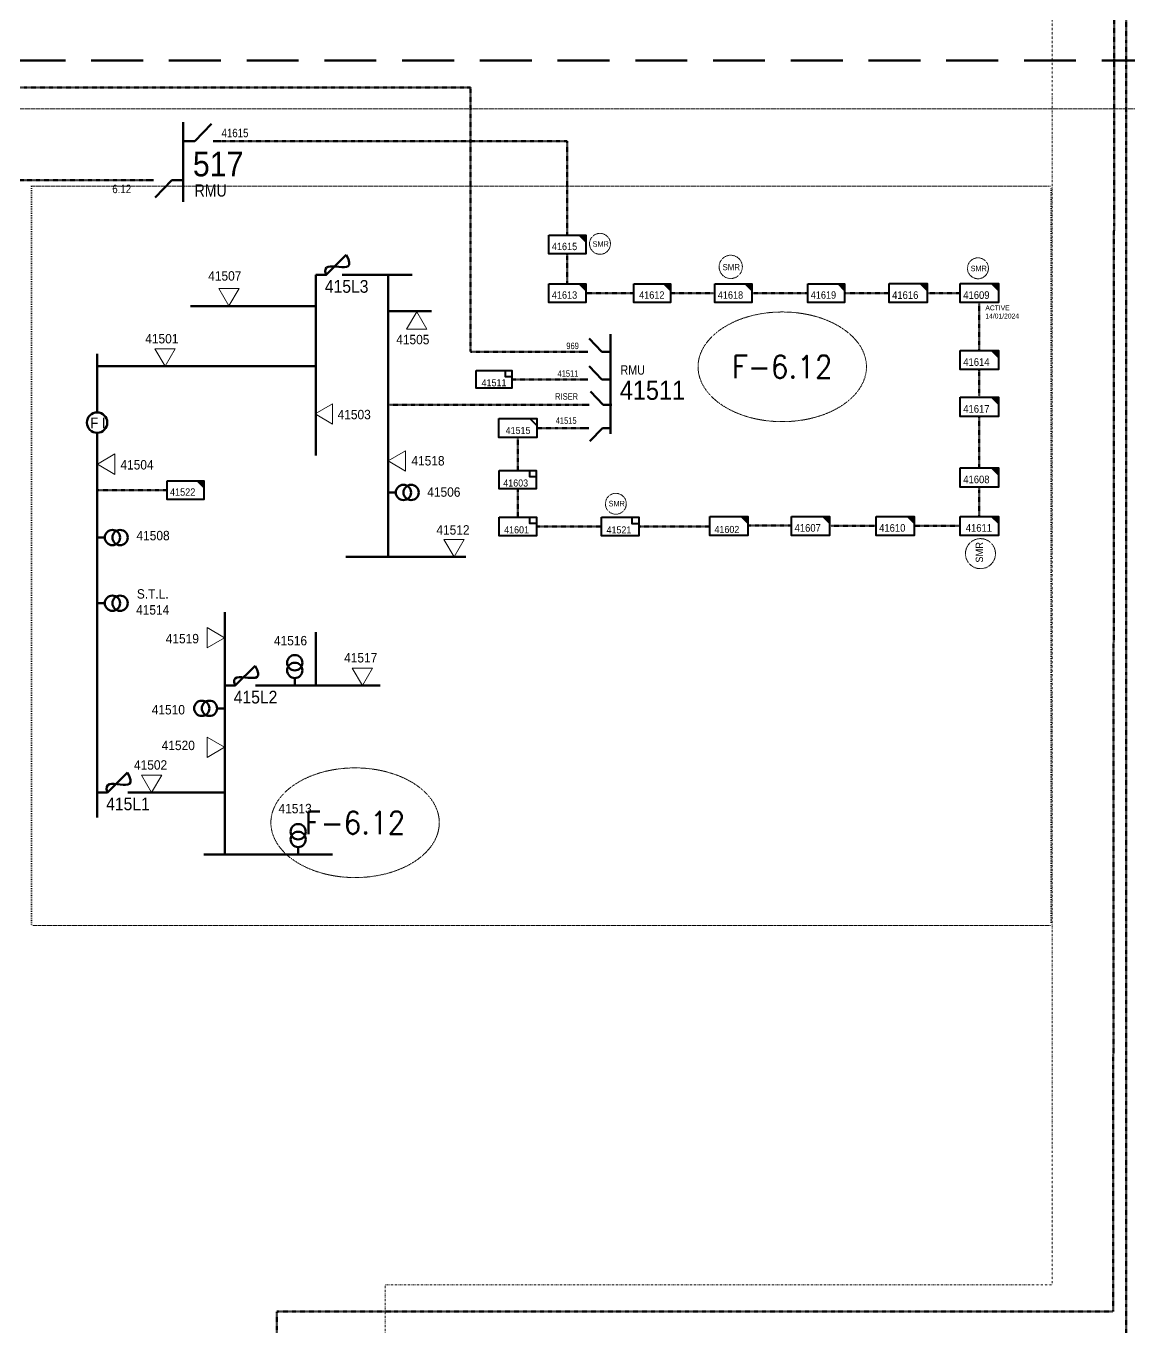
# Model space of a CAD drawing. Header units: metres. Extents: x 65984 to 144644, y -19036 to 23726.
# Drawn here: x 124694 to 125126, y 20885 to 21395 of the extents above; entities that cross this region are included whole.
import ezdxf
from ezdxf.enums import TextEntityAlignment as Align

# ---------------------------------------------------------------- set-up
doc = ezdxf.new("R2010")
doc.units = ezdxf.units.M
doc.header["$MEASUREMENT"] = 0
for name, pattern in [('DGN Style 1', [0.6, 0, -0.6]), ('DGN Style 3', [0.013877, 0, -0.013877]), ('DGN Style 4', [1.6, 0.8, -0.4, 0, -0.4]), ('HIDDEN2', [2381.25, 1587.5, -793.75])]:
    doc.linetypes.add(name, pattern=pattern)
doc.layers.get('0').update_dxf_attribs({"color": 95, "lineweight": 40})
for name, color, linetype, lineweight in [('d_eos', 111, 'Continuous', 40), ('d_eos no', 121, 'Continuous', 40), ('d_fco', 5, 'Continuous', 40), ('d_fco text', 95, 'Continuous', 40), ('d_grid line', 7, 'DGN Style 1', 0), ('d_oh branch', 94, 'Continuous', 40), ('d_switch', 95, 'Continuous', 40), ('d_tf', 1, 'Continuous', 40), ('d_tf no', 6, 'Continuous', 40), ('d_tf_200', 1, 'Continuous', 40), ('d_ug cable', 95, 'Continuous', 40), ('d_ug main line', 95, 'Continuous', 40), ('d_unit sub', 7, 'Continuous', 40), ('EARTH FAULT INDICATOR', 95, 'Continuous', 40), ('fedr no', 95, 'Continuous', 40), ('Level 37', 7, 'Continuous', 0)]:
    doc.layers.add(name, color=color, linetype=linetype, lineweight=lineweight)
doc.styles.add('NASKHF', font='naskhf.shx', dxfattribs={"height": 8})
doc.styles.add('Style-Andalus', font='andlso.ttf')
doc.styles.add('Style-Arial', font='arial.ttf')
doc.styles.add('Style-ENGINEERING', font='ENGINEERING.shx')
doc.styles.add('Style-msdefault', font='msdefault.shx')
doc.styles.add('Style-STANDARD', font='STANDARD.shx')

# ---------------------------------------------------------------- blocks, each defined once
blk = doc.blocks.new('TFU_9')
at = {"layer": 'd_tf_200', "color": 1, "linetype": 'Continuous', "lineweight": 53}
blk.add_line((0, 10), (0, 0), dxfattribs=at)
for centre in [(0, 30), (0, 20)]:
    blk.add_circle(centre, 10, dxfattribs=at)
blk = doc.blocks.new('*U907')
at = {"layer": 'EARTH FAULT INDICATOR', "color": 1, "linetype": 'Continuous', "lineweight": 100}
blk.add_circle((0.02, 0.13), 4, dxfattribs=at)
at = {"layer": 'EARTH FAULT INDICATOR', "color": 1, "lineweight": 140, "style": 'Style-Andalus', "width": 0.9}
blk.add_text('F I', height=4.234, dxfattribs=at).set_placement((-2.61, 2.11), align=Align.TOP_LEFT)
blk = doc.blocks.new('TF_8')
at = {"color": 0, "linetype": 'ByBlock', "lineweight": -2}
blk.add_line((6.3, 4.95), (9.9, 1.35), dxfattribs=at)
blk.add_3dface([(-10.1, 4.95), (9.9, 4.95), (9.9, -5.05), (-10.1, -5.05)], dxfattribs=at)
blk = doc.blocks.new('exist.us-1000kva')
at = {"color": 0, "linetype": 'ByBlock', "lineweight": -2, "flags": 128}
blk.add_lwpolyline([(40, 12.9), (32.8, 20), (40, 20)], close=True, dxfattribs=at)
at = {"color": 0, "linetype": 'ByBlock', "lineweight": -2, "extrusion": (0, 0, -1)}
blk.add_solid([(-40, 12.9), (-32.8, 20), (-40, 20)], dxfattribs=at)
at = {"color": 0, "linetype": 'ByBlock', "lineweight": -2, "xscale": 2, "yscale": 2}
blk.add_blockref('TF_8', (20.2, 10.1), dxfattribs=at)
blk = doc.blocks.new('TF3')
at = {"color": 0, "linetype": 'ByBlock', "lineweight": -2}
for p, q in [((11.3, 9), (18.3, 9)), ((18.3, 9), (18.3, 2))]:
    blk.add_line(p, q, dxfattribs=at)
at = {"color": 0, "linetype": 'ByBlock', "lineweight": -2, "flags": 128}
blk.add_lwpolyline([(18.3, 2), (11.3, 2), (11.3, 9)], dxfattribs=at)
at = {"color": 0, "linetype": 'ByBlock', "lineweight": -2}
blk.add_3dface([(-21.7, 9), (18.3, 9), (18.3, -11), (-21.7, -11)], dxfattribs=at)
blk = doc.blocks.new('FUSE01')
at = {"color": 0, "linetype": 'ByBlock', "lineweight": -2}
blk.add_line((0, -17.15), (0, -22.55), dxfattribs=at)
at = {"color": 0, "linetype": 'ByBlock', "lineweight": -2, "flags": 128}
blk.add_lwpolyline([(0, 0.05), (0, -5.75), (-11.2, -16.95)], dxfattribs=at)
at = {"color": 0, "linetype": 'ByBlock', "lineweight": -2}
blk.add_open_spline([(-11.2, -16.95), (3.4, -25.35), (-11.6, -1.35), (0, -5.75)], degree=3, dxfattribs=at)
blk = doc.blocks.new('TRA1_459')
at = {"layer": 'd_tf', "color": 1, "linetype": 'Continuous', "lineweight": 0, "ltscale": 0.000361655, "extrusion": (0, 0, -1), "flags": 128}
blk.add_lwpolyline([(-10, -17), (0, 0), (10, -17)], close=True, dxfattribs=at)
blk = doc.blocks.new('TRA1_458')
at = {"layer": 'd_tf', "color": 1, "linetype": 'Continuous', "lineweight": 0, "ltscale": 0.000361655, "xscale": 1.000046566207836, "yscale": 1.000046566207836, "zscale": 1.000046566207836, "rotation": 180}
blk.add_blockref('TRA1_459', (0, 0), dxfattribs=at)
blk = doc.blocks.new('TRA1_469')
at = {"layer": 'd_tf', "color": 1, "linetype": 'Continuous', "lineweight": 0, "ltscale": 0.000361655, "flags": 128}
blk.add_lwpolyline([(10.1, -17.1), (0.1, -0.1), (-9.9, -17.1)], close=True, dxfattribs=at)
blk = doc.blocks.new('TRA1_468')
at = {"layer": 'd_tf', "color": 1, "linetype": 'Continuous', "lineweight": 0, "ltscale": 0.000361655, "xscale": 1.000046566207836, "yscale": 1.000046566207836, "zscale": 1.000046566207836, "rotation": 180}
blk.add_blockref('TRA1_469', (0, 0), dxfattribs=at)

msp = doc.modelspace()

# ---------------------------------------------------------------- linework, layer by layer
at = {"layer": 'd_eos', "color": 7, "linetype": 'Continuous', "lineweight": 211, "ltscale": 0.456631}
for p, q in [((124755.34, 21357.76), (124755.35, 21326.51)), ((124759.84, 21350.27), (124766.41, 21357.04)), ((124755.35, 21350.27), (124759.84, 21350.27)), ((124767.04, 21350.27), (124769.77, 21350.27)), ((124743.66, 21334.94), (124740.92, 21334.94)), ((124750.85, 21334.94), (124744.28, 21328.17)), ((124755.35, 21334.94), (124750.85, 21334.94))]:
    msp.add_line(p, q, dxfattribs=at)
at = {"layer": 'd_eos', "color": 1, "linetype": 'Continuous', "lineweight": 211, "ltscale": 0.520478}
for p, q in [((124919.54, 21267.7), (124914.55, 21272.83)), ((124922.94, 21235.45), (124922.94, 21274.53)), ((124914.08, 21267.7), (124912.01, 21267.7)), ((124922.94, 21267.7), (124919.54, 21267.7)), ((124919.54, 21256.84), (124914.55, 21261.97)), ((124914.08, 21256.84), (124912.01, 21256.84)), ((124922.94, 21256.84), (124919.54, 21256.84)), ((124920.03, 21246.92), (124915.05, 21252.05)), ((124914.58, 21246.92), (124912.5, 21246.92)), ((124923.44, 21246.92), (124920.03, 21246.92)), ((124914.35, 21237.69), (124912.28, 21237.69)), ((124919.81, 21237.69), (124914.82, 21232.56)), ((124923.21, 21237.69), (124919.81, 21237.69))]:
    msp.add_line(p, q, dxfattribs=at)
at = {"layer": 'd_grid line', "color": 7, "linetype": 'DGN Style 1', "lineweight": 0, "flags": 128}
for points in [[(124328.35, 21362.97), (124328.35, 21962.97), (125318.3, 21962.97), (125318.3, 21362.97)], [(124695.78, 21332.67), (125095.78, 21332.67), (125095.78, 21042.67), (124695.78, 21042.67)]]:
    msp.add_lwpolyline(points, close=True, dxfattribs=at)
at = {"layer": 'd_oh branch', "color": 1, "linetype": 'Continuous', "lineweight": 100}
for p, q in [((124807.34, 21297.8), (124807.34, 21226.97)), ((124817.67, 21297.8), (124845.08, 21297.8)), ((124835.7, 21297.8), (124835.7, 21187.24)), ((124758.19, 21285.58), (124807.34, 21285.58)), ((124835.7, 21283.57), (124852.72, 21283.57)), ((124721.56, 21266.9), (124721.56, 21243.91)), ((124721.56, 21261.99), (124807.34, 21261.99)), ((124721.56, 21235.91), (124721.56, 21085.09)), ((124819.14, 21187.24), (124866.13, 21187.24)), ((124771.6, 21070.5), (124771.6, 21165.53)), ((124807.39, 21136.76), (124807.39, 21157.74)), ((124783.7, 21136.76), (124832.56, 21136.76)), ((124735.14, 21094.88), (124771.6, 21094.88)), ((124763.44, 21070.5), (124813.9, 21070.5))]:
    msp.add_line(p, q, dxfattribs=at)
at = {"layer": 'd_ug cable', "color": 1, "linetype": 'DGN Style 3', "lineweight": 100}
for p, q in [((124905.97, 21294.29), (124905.97, 21306.09)), ((124913.19, 21290.67), (124932.03, 21290.67)), ((124978.29, 21290.67), (125000.3, 21290.67)), ((125014.74, 21290.67), (125032.17, 21290.67)), ((125060.08, 21290.67), (125047.11, 21290.67)), ((125067.55, 21286.93), (125067.55, 21268.17)), ((125067.55, 21249.81), (125067.55, 21260.67)), ((125067.55, 21222.14), (125067.55, 21242.32)), ((124886.54, 21233.99), (124886.54, 21221.13)), ((124721.56, 21213.43), (124748.98, 21213.43)), ((124886.54, 21213.89), (124886.54, 21202.86)), ((125067.55, 21203.14), (125067.55, 21214.65)), ((125008.86, 21199.4), (125027.09, 21199.4)), ((125042.03, 21199.4), (125060.08, 21199.4))]:
    msp.add_line(p, q, dxfattribs=at)
at = {"layer": 'd_ug cable', "color": 1, "linetype": 'DGN Style 3', "lineweight": 100, "flags": 128}
for points in [[(124793.56, 20416.16), (124792.07, 20891.4), (125120.04, 20891.44), (125121.21, 22335.69), (123123.25, 22333.08)], [(124647.7, 21431.47), (124607.63, 21431.47), (124607.63, 21371.23), (124867.96, 21371.23), (124867.96, 21267.7), (124912.01, 21267.7)], [(124769.77, 21350.27), (124905.97, 21350.27), (124905.97, 21313.33)], [(124740.92, 21334.94), (124680.09, 21334.94), (124680.09, 20953.28), (124330.5, 20953.28), (124330.5, 20415.42)], [(124963.84, 21290.67), (124946.47, 21290.67)], [(124912.01, 21256.84), (124884.17, 21256.84)], [(124835.7, 21246.92), (124912.5, 21246.92)], [(124912.28, 21237.69), (124894.01, 21237.71)], [(124993.92, 21199.5), (124976.9, 21199.5)], [(124893.86, 21199.2), (124919.37, 21199.2)], [(124961.84, 21199.2), (124934.02, 21199.2)]]:
    msp.add_lwpolyline(points, dxfattribs=at)
at = {"layer": 'd_ug cable', "color": 11, "linetype": 'DGN Style 3', "lineweight": 100, "flags": 128}
msp.add_lwpolyline([(116936.07, 20791.07), (116989.75, 20791.07), (116989.75, 20008.05), (117030.6, 20008.05), (117030.6, 19932.59), (125125.2, 19932.59), (125125.2, 22069.98), (125473.72, 22069.98)], dxfattribs=at)
at = {"layer": 'd_ug cable', "color": 2, "linetype": 'DGN Style 4', "lineweight": 0, "flags": 128}
msp.add_lwpolyline([(124555.56, 21761.18), (124506.14, 21761.18), (124506.14, 21841.3), (125096.13, 21841.3), (125096.13, 20901.83), (124834.53, 20901.83), (124834.53, 20415.29)], dxfattribs=at)
at = {"layer": 'd_ug cable', "color": 2, "linetype": 'DGN Style 3', "lineweight": 13}
for centre, radius in [((124918.78, 21310), 4.1), ((124970.07, 21300.96), 4.56), ((125067.03, 21300.41), 4.1), ((124925.01, 21208.07), 4.1)]:
    msp.add_circle(centre, radius, dxfattribs=at)
at = {"layer": 'd_ug cable', "color": 2, "linetype": 'DGN Style 3', "lineweight": 0}
msp.add_circle((125068.01, 21188.52), 5.89, dxfattribs=at)
at = {"layer": 'd_ug main line', "color": 251, "linetype": 'HIDDEN2', "lineweight": 140, "ltscale": 0.012803}
msp.add_lwpolyline([(128582.71, 22005.43), (125318.84, 22005.43), (125318.84, 21381.93), (124451.65, 21381.92)], dxfattribs=at)
at = {"layer": 'fedr no', "color": 82, "linetype": 'DGN Style 3', "lineweight": 13, "true_color": 0x1dc70e}
for centre in [(124990.28, 21261.78), (124822.73, 21083.02)]:
    msp.add_ellipse(centre, major_axis=(33.02, 0), ratio=0.651175, dxfattribs=at)

# ---------------------------------------------------------------- block references
at = {"layer": 'd_fco', "color": 1, "linetype": 'Continuous', "lineweight": 100, "xscale": 0.7, "yscale": -0.7, "zscale": 0.2499179648993302, "rotation": 269.9999999999999}
for p in [(124807.38, 21297.8), (124771.63, 21136.76), (124721.59, 21094.88)]:
    msp.add_blockref('FUSE01', p, dxfattribs=at)
at = {"layer": 'd_tf', "color": 1, "linetype": 'Continuous', "lineweight": 0, "ltscale": 0.000361655, "xscale": 0.4, "yscale": 0.4, "zscale": 0.4}
for name, p, rotation in [('TRA1_468', (124773.3, 21285.7), 359.9999999999999), ('TRA1_468', (124748.27, 21262.02), 359.9999999999999), ('TRA1_468', (124807.08, 21243.28), 270), ('TRA1_468', (124721.63, 21223.56), 270), ('TRA1_458', (124835.7, 21224.87), 270), ('TRA1_468', (124861.57, 21187.18), 359.9999999999999), ('TRA1_468', (124771.61, 21155.57), 89.99999999999999), ('TRA1_468', (124825.66, 21136.73), 359.9999999999999), ('TRA1_468', (124771.61, 21112.66), 89.99999999999999), ('TRA1_468', (124742.95, 21094.84), 359.9999999999999)]:
    msp.add_blockref(name, p, dxfattribs=dict(at, rotation=rotation))
at = {"layer": 'd_tf', "color": 1, "linetype": 'Continuous', "lineweight": 0, "ltscale": 0.000361655, "extrusion": (0, 0, -1), "xscale": 0.4, "yscale": 0.4, "zscale": 0.4, "rotation": 180}
msp.add_blockref('TRA1_468', (-124846.96, 21283.43), dxfattribs=at)
at = {"layer": 'd_tf no', "color": 121, "linetype": 'Continuous', "lineweight": 40, "xscale": 0.3735218993575234, "yscale": 0.3745860303183254, "zscale": 0.6975792102448954}
msp.add_blockref('exist.us-1000kva', (125060.08, 21286.93), dxfattribs=at)
at = {"layer": 'd_tf_200', "color": 1, "linetype": 'Continuous', "lineweight": 53, "xscale": 0.3, "yscale": 0.3, "zscale": 0.3}
for p, rotation in [((124835.7, 21212.5), 269.9999999999998), ((124721.56, 21194.85), 269.9999999999998), ((124721.56, 21169.1), 269.9999999999998), ((124799.07, 21136.76), 359.9999999999999), ((124771.6, 21127.87), 89.99999999999987), ((124800.41, 21070.5), 359.9999999999999)]:
    msp.add_blockref('TFU_9', p, dxfattribs=dict(at, rotation=rotation))
at = {"layer": 'd_unit sub', "color": 1, "linetype": 'Continuous', "lineweight": 40}
for name, p, xscale, yscale, zscale in [('exist.us-1000kva', (124898.75, 21306.09), 0.3610829665773148, 0.3621116601152682, 0.1483207867916838), ('exist.us-1000kva', (124898.75, 21287.05), 0.3610829665773148, 0.3621116601152682, 0.1483207867916838), ('exist.us-1000kva', (124932.03, 21287.05), 0.3610829665773148, 0.3621116601152682, 0.1483207867916838), ('exist.us-1000kva', (125000.3, 21287.05), 0.3610829665773148, 0.3621116601152682, 0.1483207867916838), ('exist.us-1000kva', (125032.17, 21286.93), 0.3735218993575234, 0.3745860303183254, 0.6975792102448954), ('exist.us-1000kva', (125060.08, 21260.67), 0.3735218993575234, 0.3745860303183254, 0.6975792102448954), ('TF3', (124877.8, 21257.19), 0.3481189307429914, 0.3481189307429914, 0.2499179648993302), ('exist.us-1000kva', (125060.08, 21242.32), 0.3735218993575234, 0.3745860303183254, 0.6975792102448954), ('TF_8', (124886.62, 21237.77), 0.7466187376106418, 0.7466187376106418, 0.2083697004169912), ('TF3', (124887.16, 21217.87), 0.3619855625244734, 0.3619855625244734, 0.2499179648993302), ('exist.us-1000kva', (125060.08, 21214.65), 0.3735218993575234, 0.3745860303183254, 0.6975792102448954), ('exist.us-1000kva', (124748.98, 21209.81), 0.3610829665773148, 0.3621116601152682, 0.1483207867916838), ('TF3', (124887.16, 21199.56), 0.3661189991075361, 0.3661189991075361, 0.2499179648993302), ('exist.us-1000kva', (124961.84, 21195.65), 0.3735218993575234, 0.3745860303183254, 0.6975792102448954), ('exist.us-1000kva', (124993.92, 21195.65), 0.3735218993575234, 0.3745860303183254, 0.6975792102448954), ('exist.us-1000kva', (125027.09, 21195.65), 0.3735218993575234, 0.3745860303183254, 0.6975792102448954)]:
    msp.add_blockref(name, p, dxfattribs=dict(at, xscale=xscale, yscale=yscale, zscale=zscale))
at = {"layer": 'd_unit sub', "color": 2, "linetype": 'Continuous', "lineweight": 40}
for name, p, xscale, yscale, zscale in [('exist.us-1000kva', (124963.84, 21287.05), 0.3610829665773148, 0.3621116601152682, 0.1483207867916838), ('TF3', (124927.32, 21199.52), 0.3661189991075361, 0.3661189991075361, 0.2499179648993302), ('exist.us-1000kva', (125060.08, 21195.65), 0.3735218993575234, 0.3745860303183254, 0.6975792102448954)]:
    msp.add_blockref(name, p, dxfattribs=dict(at, xscale=xscale, yscale=yscale, zscale=zscale))
at = {"layer": 'EARTH FAULT INDICATOR', "color": 1, "linetype": 'Continuous', "lineweight": 100}
msp.add_blockref('*U907', (124721.54, 21239.77), dxfattribs=at)

# ---------------------------------------------------------------- texts
at = {"layer": 'd_eos no', "color": 7, "linetype": 'Continuous', "lineweight": 140, "style": 'Style-Arial', "width": 0.88}
msp.add_text('41511', height=7.48, dxfattribs=at).set_placement((124926.57, 21248.84))
at = {"layer": 'd_fco text', "color": 1, "linetype": 'DGN Style 3', "lineweight": 70, "style": 'Style-msdefault', "width": 0.92}
for s, p in [('415L3', (124810.88, 21295.81)), ('415L2', (124775.14, 21134.77)), ('415L1', (124725.1, 21092.89))]:
    msp.add_text(s, height=5, dxfattribs=at).set_placement(p, align=Align.TOP_LEFT)
at = {"layer": 'd_switch', "color": 251, "linetype": 'Continuous', "lineweight": 30, "style": 'Style-ENGINEERING', "width": 0.857143}
msp.add_text('6.12', height=3.316, dxfattribs=at).set_placement((124727.51, 21333.18), align=Align.TOP_LEFT)
at = {"layer": 'd_switch', "color": 1, "linetype": 'Continuous', "lineweight": 30, "style": 'Style-ENGINEERING', "width": 0.857143}
for s, p in [('969', (124910.5, 21271.28)), ('41511', (124910.32, 21260.42)), ('41515', (124909.6, 21241.99))]:
    msp.add_text(s, height=2.566, rotation=0.0007, dxfattribs=at).set_placement(p, align=Align.TOP_RIGHT)
msp.add_text('RISER', height=2.566, rotation=359.9993, dxfattribs=at).set_placement((124901.2, 21251.44), align=Align.TOP_LEFT)
at = {"layer": 'd_tf no', "color": 1, "linetype": 'Continuous', "lineweight": 40, "style": 'Style-msdefault'}
for s, height, width, p in [('41615', 2.892, 0.925, (124899.9, 21310.41)), ('SMR', 2.185, 0.945946, (124915.9, 21311.02)), ('SMR', 2.428, 0.945946, (124966.87, 21302.09)), ('SMR', 2.185, 0.945946, (125064.15, 21301.43)), ('41507', 3.7, 0.945946, (124765.13, 21299.28)), ('41613', 2.892, 0.925, (124899.9, 21291.37)), ('41612', 2.892, 0.925, (124934.12, 21291.37)), ('41619', 2.892, 0.925, (125001.45, 21291.37)), ('41616', 2.992, 0.925, (125033.36, 21291.4)), ('41501', 3.7, 0.945946, (124740.43, 21274.65)), ('41505', 3.7, 0.945946, (124838.87, 21274.32)), ('41614', 2.992, 0.925, (125061.27, 21265.15)), ('41511', 2.768, 0.945946, (124872.36, 21256.92)), ('41617', 2.992, 0.925, (125061.27, 21246.79)), ('41503', 3.7, 0.945946, (124815.88, 21244.91)), ('41515', 2.768, 0.945946, (124881.79, 21238.21)), ('41504', 3.7, 0.945946, (124730.7, 21225.21)), ('41518', 3.7, 0.945946, (124844.82, 21226.79)), ('41603', 2.768, 0.945946, (124880.86, 21217.6)), ('41608', 2.992, 0.925, (125061.27, 21219.12)), ('41522', 2.892, 0.925, (124750.13, 21214.13)), ('41506', 3.7, 0.945946, (124851.04, 21214.53)), ('SMR', 2.185, 0.945946, (124922.18, 21209.23)), ('41512', 3.7, 0.945946, (124854.62, 21199.68)), ('41602', 2.768, 0.945946, (124963.69, 21199.4)), ('41607', 2.992, 0.925, (124995.11, 21200.12)), ('41610', 2.992, 0.925, (125028.28, 21200.12)), ('41508', 3.7, 0.945946, (124736.99, 21197.46)), ('41601', 2.768, 0.945946, (124881.2, 21199.25)), ('S.T.L.', 3.7, 0.945946, (124737.14, 21174.59)), ('41514', 3.7, 0.945946, (124736.85, 21168.33)), ('41519', 3.7, 0.945946, (124748.48, 21157.05)), ('41516', 3.7, 0.945946, (124790.9, 21156.26)), ('41517', 3.7, 0.945946, (124818.43, 21149.55)), ('41510', 3.7, 0.945946, (124742.99, 21129.17)), ('41520', 3.7, 0.945946, (124746.88, 21115.19)), ('41502', 3.7, 0.945946, (124736.02, 21107.52)), ('41513', 3.7, 0.945946, (124792.71, 21090.42))]:
    msp.add_text(s, height=height, dxfattribs=dict(at, width=width)).set_placement(p, align=Align.TOP_LEFT)
at = {"layer": 'd_tf no', "color": 2, "linetype": 'Continuous', "lineweight": 40, "style": 'Style-msdefault', "width": 0.925}
for s, height, p in [('41618', 2.892, (124964.99, 21291.37)), ('41611', 2.992, (125062.25, 21200.12))]:
    msp.add_text(s, height=height, dxfattribs=at).set_placement(p, align=Align.TOP_LEFT)
at = {"layer": 'd_tf no', "color": 121, "linetype": 'Continuous', "lineweight": 40, "style": 'Style-msdefault', "width": 0.925}
msp.add_text('41609', height=2.992, dxfattribs=at).set_placement((125061.27, 21291.4), align=Align.TOP_LEFT)
at = {"layer": 'd_tf no', "color": 1, "linetype": 'Continuous', "lineweight": 13, "style": 'Style-msdefault', "width": 0.945946}
msp.add_text('SMR', height=2.874, rotation=90, dxfattribs=at).set_placement((125066.14, 21185), align=Align.TOP_LEFT)
at = {"layer": 'd_tf no', "color": 121, "linetype": 'Continuous', "lineweight": 40, "insert": (125069.93, 21285.84), "char_height": 1.9213, "attachment_point": 1, "style": 'NASKHF'}
msp.add_mtext('\\Fmsdefault;\\H1x;\\W0.945946;ACTIVE\\P14/01/2024', dxfattribs=at)
at = {"layer": 'd_tf no', "color": 2, "linetype": 'Continuous', "lineweight": 40, "insert": (124921.35, 21199.21), "char_height": 2.7676, "attachment_point": 1, "style": 'NASKHF'}
msp.add_mtext('\\pt69.1901;\\Fmsdefault;\\H1x;\\W0.945946;41521\\P', dxfattribs=at)
at = {"layer": 'fedr no', "color": 6, "linetype": 'Continuous', "lineweight": 40, "char_height": 8.852, "attachment_point": 5, "style": 'Style-STANDARD'}
for insert in [(124990.28, 21261.78), (124822.73, 21083.02)]:
    msp.add_mtext('F-6.12', dxfattribs=dict(at, insert=insert))
at = {"layer": 'Level 37', "color": 7, "linetype": 'Continuous', "lineweight": 30, "style": 'Style-ENGINEERING', "width": 0.857143}
msp.add_text('41615', height=3.316, dxfattribs=at).set_placement((124770.35, 21355.12), align=Align.TOP_LEFT)
at = {"layer": 'Level 37', "color": 7, "linetype": 'Continuous', "lineweight": 120, "style": 'Style-Arial', "width": 0.88}
msp.add_text('517', height=9.667, dxfattribs=at).set_placement((124759.12, 21346.12), align=Align.TOP_LEFT)
at = {"layer": 'Level 37', "color": 7, "linetype": 'Continuous', "lineweight": 53, "style": 'Style-msdefault', "width": 0.854701}
msp.add_text('RMU', height=4.827, dxfattribs=at).set_placement((124766.08, 21330.91), align=Align.MIDDLE_CENTER)
at = {"layer": 'Level 37', "color": 7, "linetype": 'Continuous', "lineweight": 100, "style": 'Style-msdefault', "width": 0.86}
msp.add_text('RMU', height=3.665, rotation=0.0004, dxfattribs=at).set_placement((124936.42, 21262.38), align=Align.TOP_RIGHT)

doc.saveas('drawing.dxf')
